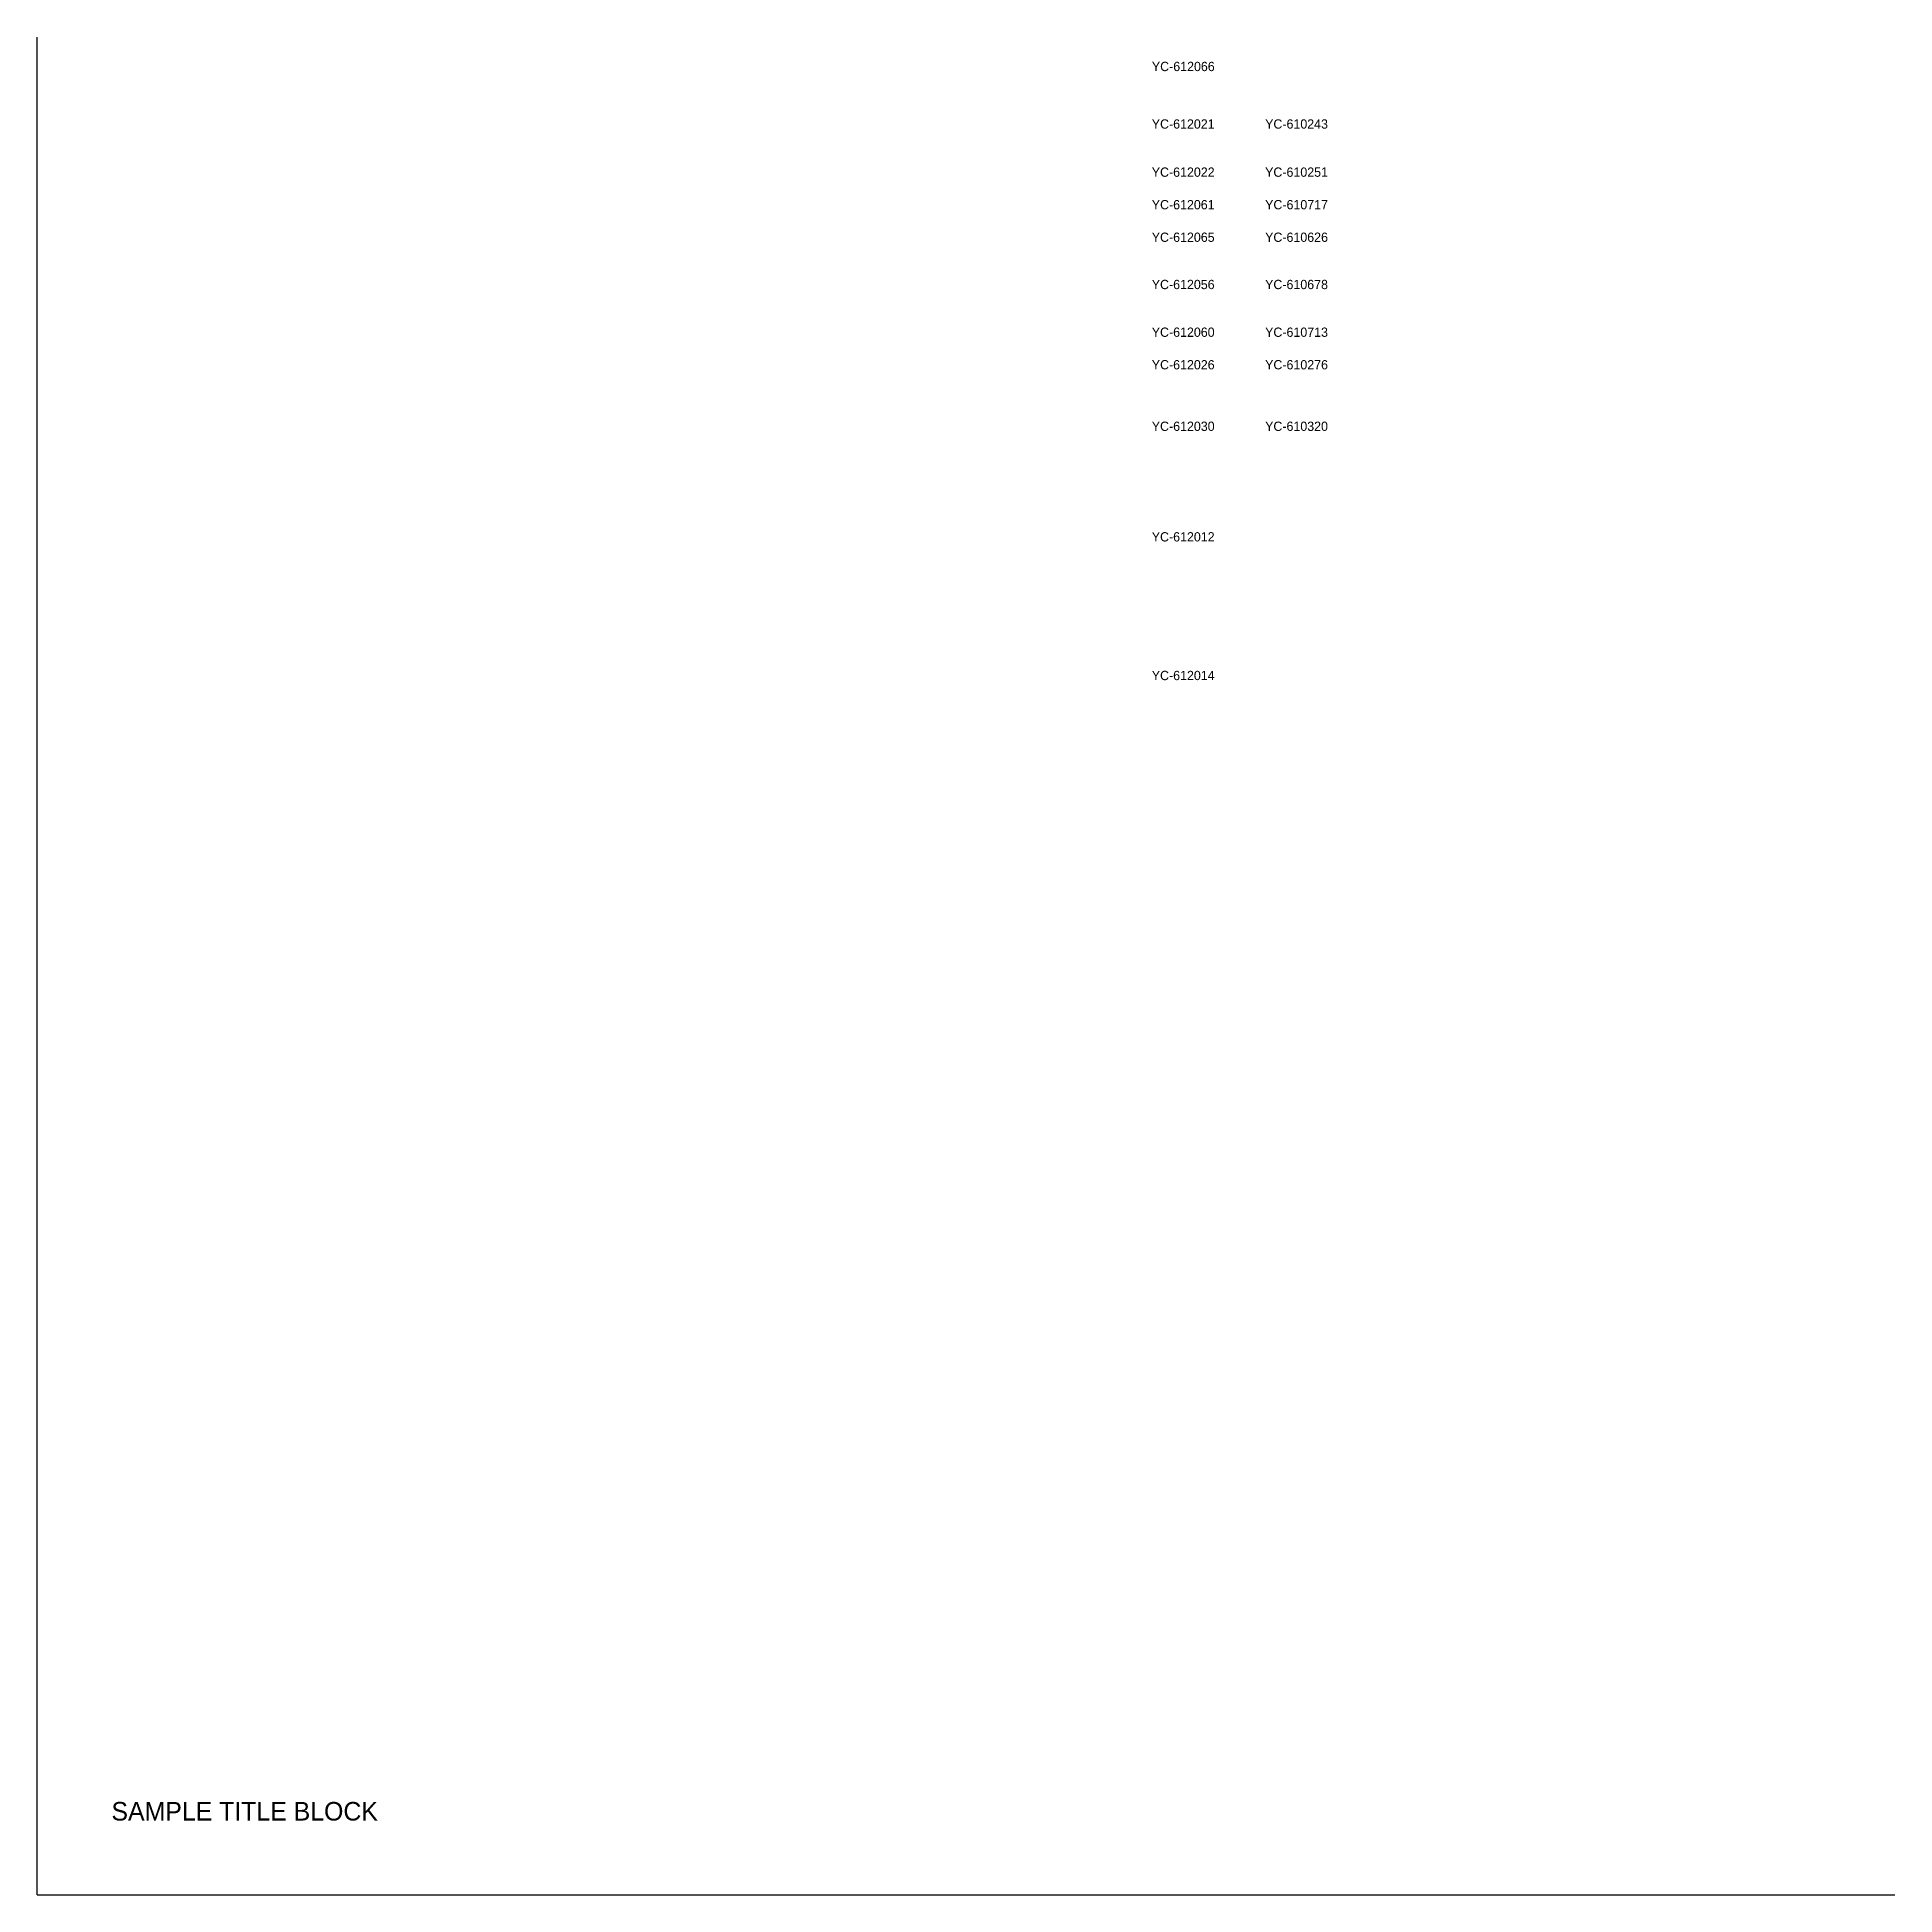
# Model space of a CAD drawing. Header units: metres. Extents: x 0 to 500, y 0 to 500.
import ezdxf

# ---------------------------------------------------------------- set-up
doc = ezdxf.new("R2010")
doc.units = ezdxf.units.M
doc.layers.add('REVIEW', color=1, linetype='Continuous')

msp = doc.modelspace()

# ---------------------------------------------------------------- linework, layer by layer
for q in [(0, 500), (500, 0)]:
    msp.add_line((0, 0), q)

# ---------------------------------------------------------------- texts
msp.add_text('SAMPLE TITLE BLOCK', height=5).set_placement((20, 20))
at = {"layer": 'REVIEW', "char_height": 2.5, "attachment_point": 1}
for s, insert in [('YC-612066', (300.03, 493.36)), ('YC-612021', (300, 477.88)), ('YC-610243', (330.51, 477.88)), ('YC-612022', (300, 464.92)), ('YC-610251', (330.51, 464.92)), ('YC-612061', (300, 456.16)), ('YC-610717', (330.51, 456.16)), ('YC-612065', (300, 447.4)), ('YC-610626', (330.51, 447.4)), ('YC-612056', (300, 434.68)), ('YC-610678', (330.51, 434.68)), ('YC-612060', (300, 421.84)), ('YC-610713', (330.51, 421.84)), ('YC-612026', (300, 413.08)), ('YC-610276', (330.51, 413.08)), ('YC-612030', (300, 396.52)), ('YC-610320', (330.51, 396.52)), ('YC-612012', (300, 366.76)), ('YC-612014', (300, 329.44))]:
    msp.add_mtext(s, dxfattribs=dict(at, insert=insert))

doc.saveas('drawing.dxf')
